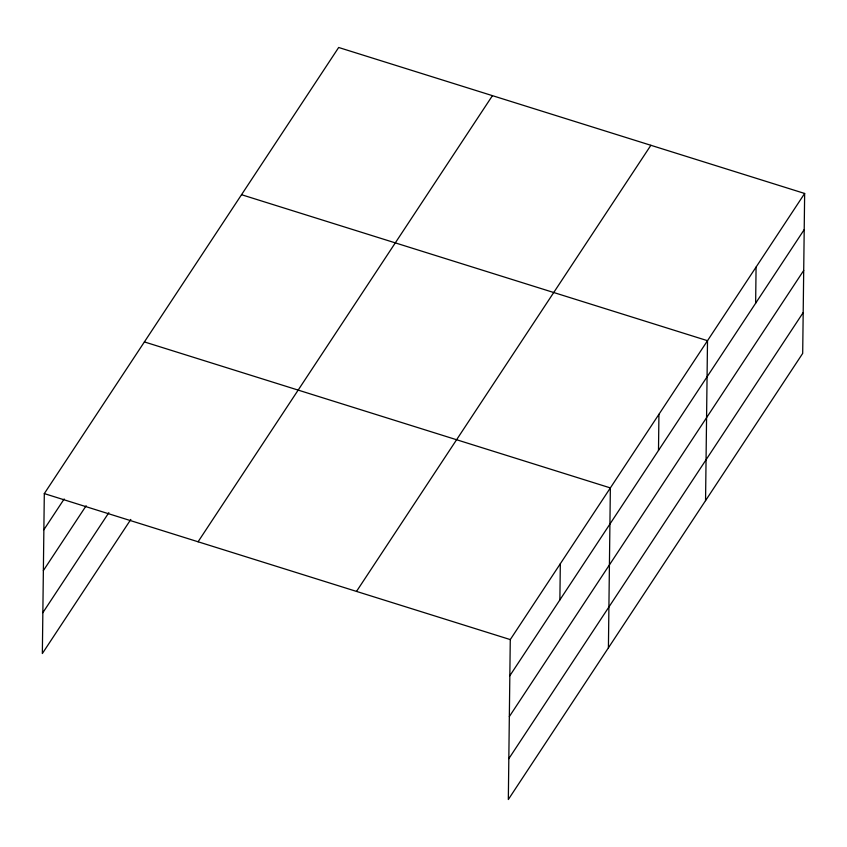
<?xml version="1.0" encoding="UTF-8"?>
<svg xmlns="http://www.w3.org/2000/svg" width="847" height="847" viewBox="0 0 847 847"><rect width="100%" height="100%" fill="white"/><g stroke="black" fill="none" stroke-linecap="round" stroke-linejoin="round"><path stroke-width="1.27" d="M804.65 193.465L510.275 639.591L508.327 799.515L802.691 353.4L804.65 193.465L338.673 47.485L44.309 493.6L42.35 653.535L130.83 519.433M559.878 599.909L560.322 563.753M608.411 647.839L610.359 487.914L144.392 341.923M658.49 450.456L658.934 414.299M705.551 500.619L707.51 340.695L241.533 194.704M755.64 303.237L756.075 267.08M43.864 529.756L64.171 498.978M43.366 570.603L86.15 505.754M42.848 612.688L108.85 512.657M198.071 541.784L492.446 95.658M356.502 591.418L650.877 145.292M509.83 675.747L804.205 229.622M509.333 716.594L803.708 270.468M508.825 758.679L803.2 312.554M44.309 493.6L510.275 639.591"/></g></svg>
